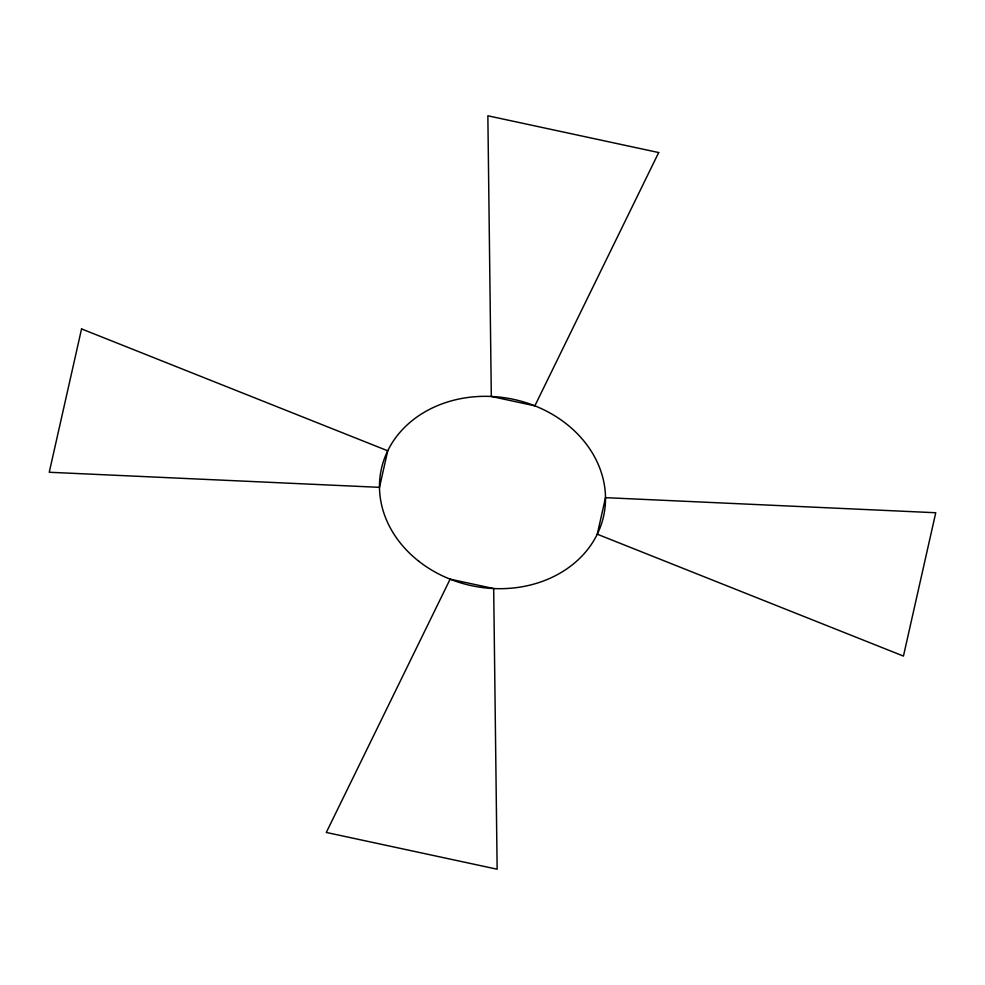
<?xml version="1.0" encoding="UTF-8"?>
<svg xmlns="http://www.w3.org/2000/svg" width="985" height="985" viewBox="0 0 985 985"><rect width="100%" height="100%" fill="white"/><g stroke="black" fill="none" stroke-linecap="round" stroke-linejoin="round"><path stroke-width="1.48" d="M81.558 328.916L49.25 472.258L379.496 487.341L387.733 450.798L81.558 328.916M605.504 497.659L597.267 534.202L903.442 656.084L935.75 512.742L605.504 497.659M450.133 579.168L326.306 832.448L497.142 869.213L493.682 588.538L450.133 579.168M658.694 152.552L534.867 405.832L491.318 396.462L487.858 115.787L658.694 152.552M418.785 561.241A113.595 95.483 10.8 0 0 603.546 516.399A113.595 95.483 10.8 0 0 455.168 399.873A113.595 95.483 10.8 0 0 418.785 561.241"/></g></svg>
